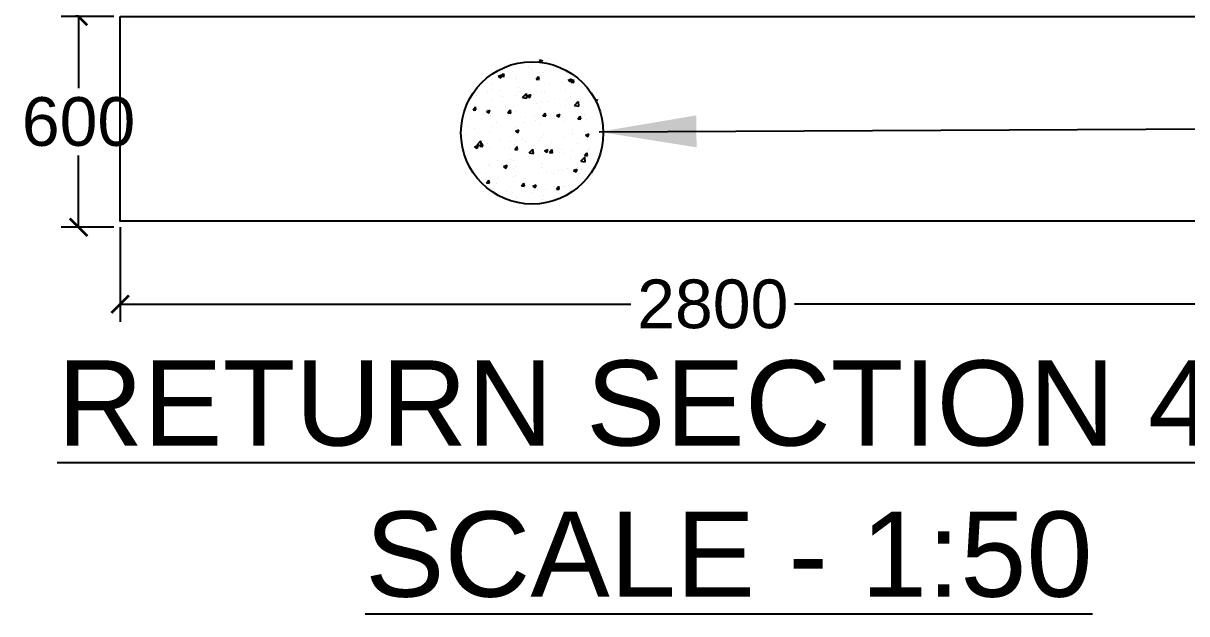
# Model space of a CAD drawing. Header units: inches. Extents: x 334 to 11487, y 357 to 10656.
# Drawn here: x 676.27 to 688.22, y 405.4 to 411.47 of the extents above; entities that cross this region are included whole.
import ezdxf

# ---------------------------------------------------------------- set-up
doc = ezdxf.new("R2010")
doc.units = ezdxf.units.IN
doc.header["$MEASUREMENT"] = 0
for name, color, linetype in [('DIMENSION', 255, 'Continuous'), ('DRAWING', 7, 'Continuous'), ('HATCH', 7, 'Continuous'), ('TEXT', 255, 'Continuous')]:
    doc.layers.add(name, color=color, linetype=linetype)
doc.styles.get("Standard").update_dxf_attribs({"font": 'arial.ttf'})
doc.styles.add('TIMES NEW ROMAN', font='times.ttf')
doc.dimstyles.new('dig', dxfattribs={"dimtxt": 0.1875, "dimasz": 0.18, "dimexe": 0.18, "dimexo": 0.0625, "dimgap": 0.09, "dimtad": 0, "dimtih": 1, "dimtoh": 1, "dimdec": 4, "dimzin": 0, "dimdsep": 46, "dimtxsty": 'Standard', "dimblk": 'ARCHTICK', "dimcen": 0.09, "dimadec": 0, "dimazin": 0, "dimtfac": 1, "dimtdec": 4, "dimtofl": 0, "dimtmove": 0, "dimatfit": 3, "dimldrblk": 'ARCHTICK', "dimfxl": 1, "dimtolj": 1, "dimtzin": 0, "dimarcsym": 0})
doc.dimstyles.new('ISO-25', dxfattribs={"dimtxt": 0.636364, "dimasz": 1, "dimexe": 1.25, "dimexo": 0.625, "dimtad": 0, "dimtih": 1, "dimtoh": 1, "dimlfac": 100, "dimtxsty": 'TIMES NEW ROMAN', "dimcen": 2.5, "dimadec": 0, "dimazin": 0, "dimtfac": 1, "dimtmove": 0, "dimatfit": 3, "dimfxl": 1, "dimarcsym": 0})

# ---------------------------------------------------------------- blocks, each defined once
blk = doc.blocks.new('_ArchTick')
at = {"color": 0, "linetype": 'ByBlock', "const_width": 0.15}
blk.add_lwpolyline([(-0.5, -0.5), (0.5, 0.5)], dxfattribs=at)
blk = doc.blocks.new('*D47')
at = {"layer": 'Defpoints', "color": 0, "ltscale": 0.02, "transparency": 16777216}
for p in [(677.266, 409.434), (689.443, 409.434), (689.443, 408.581)]:
    blk.add_point(p, dxfattribs=at)
at = {"layer": 'DIMENSION', "color": 0, "lineweight": -2, "ltscale": 0.02, "transparency": 16777216}
for p, q in [((677.266, 409.371), (677.266, 408.401)), ((689.443, 409.371), (689.443, 408.401)), ((677.266, 408.581), (682.514, 408.581)), ((689.443, 408.581), (684.194, 408.581))]:
    blk.add_line(p, q, dxfattribs=at)
at = {"layer": 'DIMENSION', "color": 0, "lineweight": -2, "ltscale": 0.02, "transparency": 16777216, "xscale": 0.18, "yscale": 0.18, "zscale": 0.18, "rotation": 180}
blk.add_blockref('_ArchTick', (677.266, 408.581), dxfattribs=at)
at = {"layer": 'DIMENSION', "color": 0, "lineweight": -2, "ltscale": 0.02, "transparency": 16777216, "xscale": 0.18, "yscale": 0.18, "zscale": 0.18}
blk.add_blockref('_ArchTick', (689.443, 408.581), dxfattribs=at)
at = {"layer": 'DIMENSION', "color": 0, "ltscale": 0.02, "transparency": 16777216, "insert": (683.354, 408.581), "char_height": 0.5, "attachment_point": 5}
blk.add_mtext('\\A1;2800', dxfattribs=at)
blk = doc.blocks.new('*D46')
at = {"layer": 'Defpoints', "color": 0, "ltscale": 0.02, "transparency": 16777216}
for p in [(677.266, 411.537), (676.839, 409.371), (677.266, 409.371)]:
    blk.add_point(p, dxfattribs=at)
at = {"layer": 'DIMENSION', "color": 0, "lineweight": -2, "ltscale": 0.02, "transparency": 16777216}
for p, q in [((677.203, 411.537), (676.659, 411.537)), ((676.839, 411.537), (676.839, 410.799)), ((676.839, 409.371), (676.839, 410.109)), ((677.203, 409.371), (676.659, 409.371))]:
    blk.add_line(p, q, dxfattribs=at)
at = {"layer": 'DIMENSION', "color": 0, "lineweight": -2, "ltscale": 0.02, "transparency": 16777216, "xscale": 0.18, "yscale": 0.18, "zscale": 0.18}
for p, rotation in [((676.839, 411.537), 90), ((676.839, 409.371), 270)]:
    blk.add_blockref('_ArchTick', p, dxfattribs=dict(at, rotation=rotation))
at = {"layer": 'DIMENSION', "color": 0, "ltscale": 0.02, "transparency": 16777216, "insert": (676.839, 410.454), "char_height": 0.5, "attachment_point": 5}
blk.add_mtext('\\A1;600', dxfattribs=at)

msp = doc.modelspace()

# ---------------------------------------------------------------- linework, layer by layer
at = {"layer": 'DRAWING'}
msp.add_lwpolyline([(677.26596, 411.53674), (689.44251, 411.53674), (689.44251, 409.43387), (677.26596, 409.43387)], close=True, dxfattribs=at)
at = {"layer": 'HATCH', "linetype": 'Continuous', "ltscale": 0.02}
for p, q in [((681.34855, 411.0569), (681.34855, 411.0569)), ((681.45609, 411.02588), (681.45609, 411.02588)), ((681.57065, 411.08345), (681.59035, 411.09101)), ((681.57065, 411.08345), (681.59553, 411.06667)), ((681.59572, 411.06641), (681.60347, 411.08948)), ((681.723, 411.0146), (681.723, 411.0146)), ((681.15054, 410.92218), (681.18555, 410.93562)), ((681.15054, 410.92218), (681.17541, 410.90541)), ((681.17351, 410.95822), (681.17351, 410.95822)), ((681.17561, 410.90514), (681.18575, 410.93535)), ((681.18094, 410.92343), (681.20504, 410.95216)), ((681.18094, 410.92343), (681.21082, 410.92082)), ((681.21102, 410.92055), (681.20524, 410.95189)), ((681.29868, 410.9747), (681.29868, 410.9747)), ((681.32836, 410.90993), (681.32836, 410.90993)), ((681.34247, 410.89045), (681.34247, 410.89045)), ((681.48805, 410.99963), (681.48805, 410.99963)), ((681.53957, 410.89205), (681.56367, 410.92078)), ((681.53957, 410.89205), (681.56945, 410.88944)), ((681.56965, 410.88917), (681.56387, 410.92051)), ((681.59919, 410.92566), (681.59919, 410.92566)), ((681.61995, 410.95998), (681.61995, 410.95998)), ((681.85174, 410.95767), (681.85174, 410.95767)), ((681.86911, 410.88214), (681.90412, 410.89558)), ((681.89418, 410.8651), (681.90432, 410.89531)), ((681.8982, 410.86068), (681.9223, 410.88941)), ((681.92828, 410.8578), (681.9225, 410.88914)), ((680.91135, 410.7798), (680.9113, 410.78024)), ((681.03676, 410.85988), (681.03676, 410.85988)), ((681.08278, 410.85297), (681.08278, 410.85297)), ((681.09181, 410.78166), (681.09181, 410.78166)), ((681.16715, 410.77749), (681.16715, 410.77749)), ((681.35651, 410.80242), (681.35651, 410.80242)), ((681.35872, 410.77038), (681.35872, 410.77038)), ((681.67229, 410.844), (681.67229, 410.844)), ((681.79746, 410.86047), (681.79746, 410.86047)), ((681.84566, 410.79122), (681.84566, 410.79122)), ((681.86911, 410.88214), (681.89398, 410.86536)), ((681.8982, 410.86068), (681.92808, 410.85806)), ((681.98682, 410.88541), (681.98682, 410.88541)), ((680.93032, 410.72577), (680.93032, 410.72577)), ((681.04198, 410.76101), (681.04198, 410.76101)), ((681.0767, 410.68652), (681.0767, 410.68652)), ((681.19723, 410.7145), (681.19723, 410.7145)), ((681.33639, 410.72401), (681.33639, 410.72401)), ((681.4003, 410.70419), (681.43925, 410.74478)), ((681.4003, 410.70419), (681.44477, 410.69729)), ((681.44497, 410.69704), (681.43945, 410.74452)), ((681.449, 410.72087), (681.48401, 410.73431)), ((681.449, 410.72087), (681.47387, 410.7041)), ((681.46415, 410.70322), (681.46415, 410.70322)), ((681.47407, 410.70383), (681.48421, 410.73405)), ((681.59311, 410.75921), (681.59311, 410.75921)), ((681.59931, 410.66165), (681.59931, 410.66165)), ((681.62563, 410.7591), (681.62563, 410.7591)), ((681.66592, 410.66327), (681.66592, 410.66327)), ((681.73106, 410.69194), (681.73106, 410.69194)), ((681.85529, 410.6882), (681.85529, 410.6882)), ((681.8909, 410.7117), (681.8909, 410.7117)), ((681.89254, 410.74783), (681.89254, 410.74783)), ((681.93392, 410.62143), (681.97287, 410.66202)), ((681.97859, 410.61428), (681.97307, 410.66176)), ((681.99797, 410.68066), (681.99797, 410.68066)), ((682.09928, 410.66226), (682.09928, 410.66226)), ((682.16756, 410.68083), (682.17061, 410.682)), ((682.16756, 410.68083), (682.1729, 410.67723)), ((680.89168, 410.57871), (680.91579, 410.60744)), ((680.89168, 410.57871), (680.92157, 410.5761)), ((680.91044, 410.56381), (680.91044, 410.56381)), ((680.92177, 410.57583), (680.91599, 410.60717)), ((681.01612, 410.56154), (681.01612, 410.56154)), ((681.02888, 410.55961), (681.06389, 410.57305)), ((681.02889, 410.55961), (681.05376, 410.54283)), ((681.03561, 410.58029), (681.03561, 410.58029)), ((681.05396, 410.54257), (681.06409, 410.57278)), ((681.22498, 410.60522), (681.22498, 410.60522)), ((681.25031, 410.54733), (681.27442, 410.57606)), ((681.25031, 410.54733), (681.2802, 410.54472)), ((681.2804, 410.54445), (681.27462, 410.57579)), ((681.30771, 410.6116), (681.30771, 410.6116)), ((681.33031, 410.55756), (681.33031, 410.55756)), ((681.54075, 410.64679), (681.54075, 410.64679)), ((681.58703, 410.59277), (681.58703, 410.59277)), ((681.60894, 410.51596), (681.63305, 410.54469)), ((681.63903, 410.51308), (681.63325, 410.54442)), ((681.71911, 410.55187), (681.71911, 410.55187)), ((681.74745, 410.51956), (681.78246, 410.533)), ((681.77252, 410.50252), (681.78266, 410.53274)), ((681.83958, 410.62477), (681.83958, 410.62477)), ((681.93392, 410.62143), (681.97839, 410.61453)), ((682.01071, 410.60192), (682.01071, 410.60192)), ((682.03953, 410.53257), (682.03953, 410.53257)), ((682.1647, 410.54905), (682.1647, 410.54905)), ((680.81806, 410.48806), (680.81806, 410.48806)), ((680.99233, 410.5275), (680.99233, 410.5275)), ((681.07062, 410.52007), (681.07062, 410.52007)), ((681.13593, 410.45176), (681.13593, 410.45176)), ((681.25925, 410.51623), (681.25925, 410.51623)), ((681.40922, 410.44958), (681.40922, 410.44958)), ((681.42752, 410.50181), (681.42752, 410.50181)), ((681.52616, 410.50495), (681.52616, 410.50495)), ((681.53439, 410.46606), (681.53439, 410.46606)), ((681.58095, 410.42632), (681.58095, 410.42632)), ((681.60894, 410.51596), (681.63883, 410.51334)), ((681.72375, 410.49099), (681.72375, 410.49099)), ((681.74745, 410.51956), (681.77232, 410.50279)), ((681.79307, 410.49367), (681.79307, 410.49367)), ((681.8335, 410.45833), (681.8335, 410.45833)), ((681.96757, 410.48458), (681.99168, 410.51331)), ((681.96757, 410.48458), (681.99746, 410.48197)), ((681.99766, 410.4817), (681.99188, 410.51304)), ((682.05998, 410.48239), (682.05998, 410.48239)), ((682.0932, 410.49582), (682.0932, 410.49582)), ((682.20166, 410.42694), (682.20166, 410.42694)), ((680.81198, 410.32162), (680.81198, 410.32162)), ((680.84433, 410.40171), (680.84433, 410.40171)), ((680.90408, 410.38308), (680.90408, 410.38308)), ((681.06454, 410.35363), (681.06454, 410.35363)), ((681.09344, 410.40801), (681.09344, 410.40801)), ((681.32423, 410.39111), (681.32423, 410.39111)), ((681.32734, 410.3583), (681.36235, 410.37174)), ((681.32734, 410.3583), (681.35221, 410.34152)), ((681.35241, 410.34126), (681.36255, 410.37147)), ((681.59222, 410.29379), (681.59222, 410.29379)), ((681.61847, 410.32684), (681.61847, 410.32684)), ((681.82742, 410.29188), (681.82742, 410.29188)), ((681.908, 410.33536), (681.908, 410.33536)), ((681.91007, 410.37689), (681.91007, 410.37689)), ((682.03317, 410.35184), (682.03317, 410.35184)), ((682.0459, 410.31825), (682.08091, 410.33169)), ((682.0459, 410.31825), (682.07077, 410.30148)), ((682.07097, 410.30121), (682.08111, 410.33143)), ((682.08712, 410.32937), (682.08712, 410.32937)), ((682.22253, 410.37677), (682.22253, 410.37677)), ((680.89497, 410.27201), (680.89497, 410.27201)), ((680.90723, 410.19703), (680.94224, 410.21047)), ((680.90723, 410.19703), (680.9321, 410.18026)), ((680.9323, 410.17999), (680.94244, 410.21021)), ((680.93297, 410.21713), (680.97192, 410.25772)), ((680.93297, 410.21713), (680.97744, 410.21023)), ((680.96106, 410.20261), (680.98516, 410.23134)), ((680.96106, 410.20261), (680.99094, 410.2)), ((680.96191, 410.21081), (680.96191, 410.21081)), ((680.97764, 410.20998), (680.97212, 410.25746)), ((680.99114, 410.19973), (680.98536, 410.23107)), ((681.00039, 410.20484), (681.00039, 410.20484)), ((681.03529, 410.22673), (681.03529, 410.22673)), ((681.05846, 410.18718), (681.05846, 410.18718)), ((681.16188, 410.26073), (681.16188, 410.26073)), ((681.2673, 410.19357), (681.2673, 410.19357)), ((681.27768, 410.25238), (681.27768, 410.25238)), ((681.31815, 410.22467), (681.31815, 410.22467)), ((681.31969, 410.17124), (681.34379, 410.19997)), ((681.32688, 410.27678), (681.32688, 410.27678)), ((681.34977, 410.16836), (681.34399, 410.1997)), ((681.40285, 410.26886), (681.40285, 410.26886)), ((681.42879, 410.24945), (681.42879, 410.24945)), ((681.46659, 410.13437), (681.50554, 410.17496)), ((681.51126, 410.12722), (681.50574, 410.1747)), ((681.53421, 410.18229), (681.53421, 410.18229)), ((681.57487, 410.25987), (681.57487, 410.25987)), ((681.6957, 410.23817), (681.6957, 410.23817)), ((681.96261, 410.2269), (681.96261, 410.2269)), ((682.091, 410.17956), (682.091, 410.17956)), ((681.14615, 410.05517), (681.14615, 410.05517)), ((681.27132, 410.07165), (681.27132, 410.07165)), ((681.31207, 410.05822), (681.31207, 410.05822)), ((681.31969, 410.17124), (681.34957, 410.16862)), ((681.46069, 410.09658), (681.46069, 410.09658)), ((681.46659, 410.13437), (681.51106, 410.12747)), ((681.56879, 410.09342), (681.56879, 410.09342)), ((681.62579, 410.15699), (681.6608, 410.17043)), ((681.62579, 410.15699), (681.65066, 410.14021)), ((681.65086, 410.13995), (681.661, 410.17016)), ((681.67832, 410.13986), (681.70242, 410.16859)), ((681.67832, 410.13986), (681.7082, 410.13725)), ((681.7084, 410.13698), (681.70262, 410.16832)), ((681.77646, 410.13815), (681.77646, 410.13815)), ((681.80112, 410.17101), (681.80112, 410.17101)), ((681.82134, 410.12543), (681.82134, 410.12543)), ((681.88942, 410.07856), (681.88942, 410.07856)), ((681.90163, 410.15463), (681.90163, 410.15463)), ((682.00021, 410.05161), (682.03916, 410.0922)), ((682.03695, 410.10849), (682.06105, 410.13721)), ((682.03695, 410.10849), (682.06683, 410.10587)), ((682.04488, 410.04446), (682.03936, 410.09195)), ((682.06703, 410.1056), (682.06125, 410.13694)), ((682.06804, 410.15973), (682.06804, 410.15973)), ((682.08104, 410.16292), (682.08104, 410.16292)), ((682.18102, 410.12861), (682.18102, 410.12861)), ((681.05238, 410.02073), (681.05238, 410.02073)), ((681.0624, 410.00657), (681.0624, 410.00657)), ((681.20568, 409.99572), (681.24069, 410.00916)), ((681.20568, 409.99572), (681.23055, 409.97895)), ((681.23075, 409.97868), (681.24089, 410.0089)), ((681.30624, 409.97845), (681.30624, 409.97845)), ((681.32931, 409.9953), (681.32931, 409.9953)), ((681.59622, 409.98402), (681.59622, 409.98402)), ((681.59783, 410.0285), (681.59783, 410.0285)), ((681.64493, 409.94095), (681.64493, 409.94095)), ((681.7701, 409.95743), (681.7701, 409.95743)), ((681.81526, 409.95899), (681.81526, 409.95899)), ((681.86314, 409.97274), (681.86314, 409.97274)), ((681.92425, 409.95568), (681.95925, 409.96912)), ((681.92425, 409.95568), (681.94912, 409.9389)), ((681.94932, 409.93864), (681.95945, 409.96885)), ((681.95946, 409.98236), (681.95946, 409.98236)), ((682.00021, 410.05161), (682.04468, 410.04471)), ((682.00923, 409.96877), (682.00923, 409.96877)), ((682.07496, 409.99648), (682.07496, 409.99648)), ((681.01461, 409.85797), (681.01461, 409.85797)), ((681.01464, 409.9284), (681.01464, 409.9284)), ((681.03043, 409.82652), (681.05454, 409.85525)), ((681.03043, 409.82652), (681.06032, 409.8239)), ((681.0463, 409.85428), (681.0463, 409.85428)), ((681.06052, 409.82364), (681.05474, 409.85498)), ((681.13445, 409.81862), (681.13445, 409.81862)), ((681.13978, 409.87445), (681.13978, 409.87445)), ((681.30599, 409.89177), (681.30599, 409.89177)), ((681.32915, 409.89938), (681.32915, 409.89938)), ((681.38906, 409.79514), (681.41317, 409.82387)), ((681.41915, 409.79226), (681.41337, 409.8236)), ((681.42605, 409.86867), (681.42605, 409.86867)), ((681.56271, 409.92698), (681.56271, 409.92698)), ((681.71764, 409.91872), (681.71764, 409.91872)), ((681.23195, 409.7398), (681.23195, 409.7398)), ((681.29991, 409.72533), (681.29991, 409.72533)), ((681.38906, 409.79514), (681.41895, 409.79253)), ((681.49886, 409.72852), (681.49886, 409.72852)), ((681.50413, 409.79441), (681.53914, 409.80785)), ((681.50413, 409.79441), (681.52901, 409.77764)), ((681.51339, 409.74374), (681.51339, 409.74374)), ((681.5292, 409.77737), (681.53934, 409.80759)), ((681.55663, 409.76053), (681.55663, 409.76053)), ((681.63856, 409.76022), (681.63856, 409.76022)), ((681.74769, 409.76377), (681.7718, 409.79249)), ((681.74769, 409.76377), (681.77758, 409.76115)), ((681.76577, 409.71724), (681.76577, 409.71724)), ((681.77778, 409.76088), (681.772, 409.79223)), ((681.80918, 409.79254), (681.80918, 409.79254)), ((681.82793, 409.78515), (681.82793, 409.78515)), ((681.33737, 409.67264), (681.33737, 409.67264)), ((681.60428, 409.66136), (681.60428, 409.66136)), ((681.617, 409.69369), (681.617, 409.69369))]:
    msp.add_line(p, q, dxfattribs=at)
at = {"layer": 'HATCH', "ltscale": 0.02}
msp.add_circle((681.49858, 410.34039), 0.73097, dxfattribs=at)

# ---------------------------------------------------------------- texts
at = {"layer": 'TEXT'}
for s, p in [('%%URETURN SECTION 4-4', (676.62094, 407.12867)), ('%%USCALE - 1:50', (679.78263, 405.57644))]:
    msp.add_text(s, height=0.875, dxfattribs=at).set_placement(p)

# ---------------------------------------------------------------- dimensions: what is measured, and where the dimension line sits
at = {"layer": 'DIMENSION', "ltscale": 0.02}
dim = msp.add_linear_dim(base=(676.83913, 409.37137), p1=(677.26596, 411.53674), p2=(677.26596, 409.37137), angle=90, text='600', dimstyle='dig', override={"dimtxt": 0.5}, dxfattribs=at)
dim.commit()
dim.dimension.update_dxf_attribs({"geometry": '*D46', "text_midpoint": (676.83913, 410.45405)})
dim = msp.add_linear_dim(base=(689.44251, 408.5812), p1=(677.26596, 409.43387), p2=(689.44251, 409.43387), text='2800', dimstyle='dig', override={"dimtxt": 0.5}, dxfattribs=at)
dim.commit()
dim.dimension.update_dxf_attribs({"geometry": '*D47', "text_midpoint": (683.35424, 408.5812)})

# ---------------------------------------------------------------- leaders
at = {"layer": 'TEXT', "ltscale": 0.02}
msp.add_leader([(682.18649, 410.35172), (690.44416, 410.38955)], dimstyle='ISO-25', override={"dimgap": 0.625, "dimtad": 0}, dxfattribs=at)

doc.saveas('drawing.dxf')
